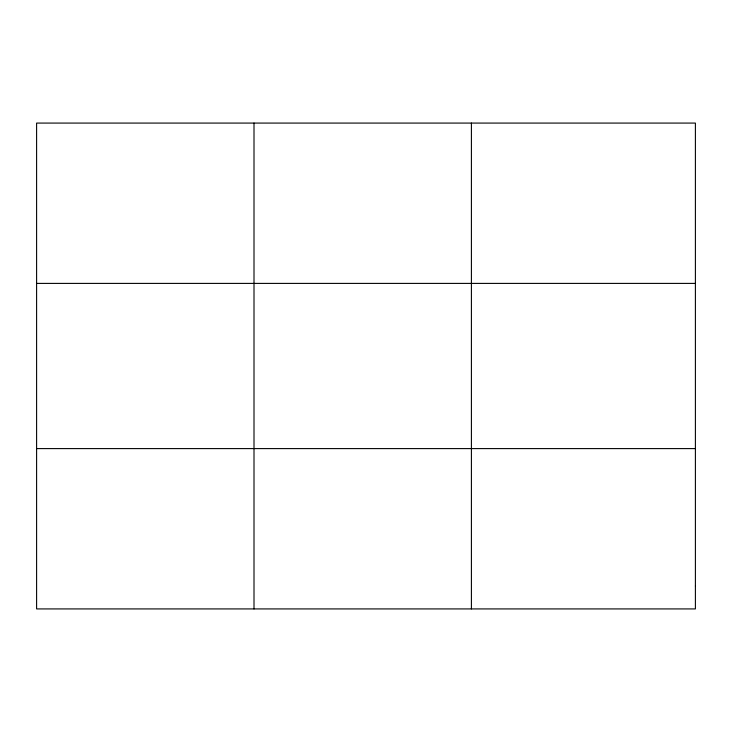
<?xml version="1.0" encoding="UTF-8"?>
<svg xmlns="http://www.w3.org/2000/svg" width="732" height="732" viewBox="0 0 732 732"><rect width="100%" height="100%" fill="white"/><g stroke="black" fill="none" stroke-linecap="round" stroke-linejoin="round"><path stroke-width="1.1" d="M254.004 123.077L254.004 608.923M471.408 123.077L471.408 608.923M36.6 283.403L695.4 283.403M36.6 448.597L695.4 448.597M695.4 586.021L695.4 608.923L36.6 608.923L36.6 123.077L695.4 123.077L695.4 586.021"/></g></svg>
